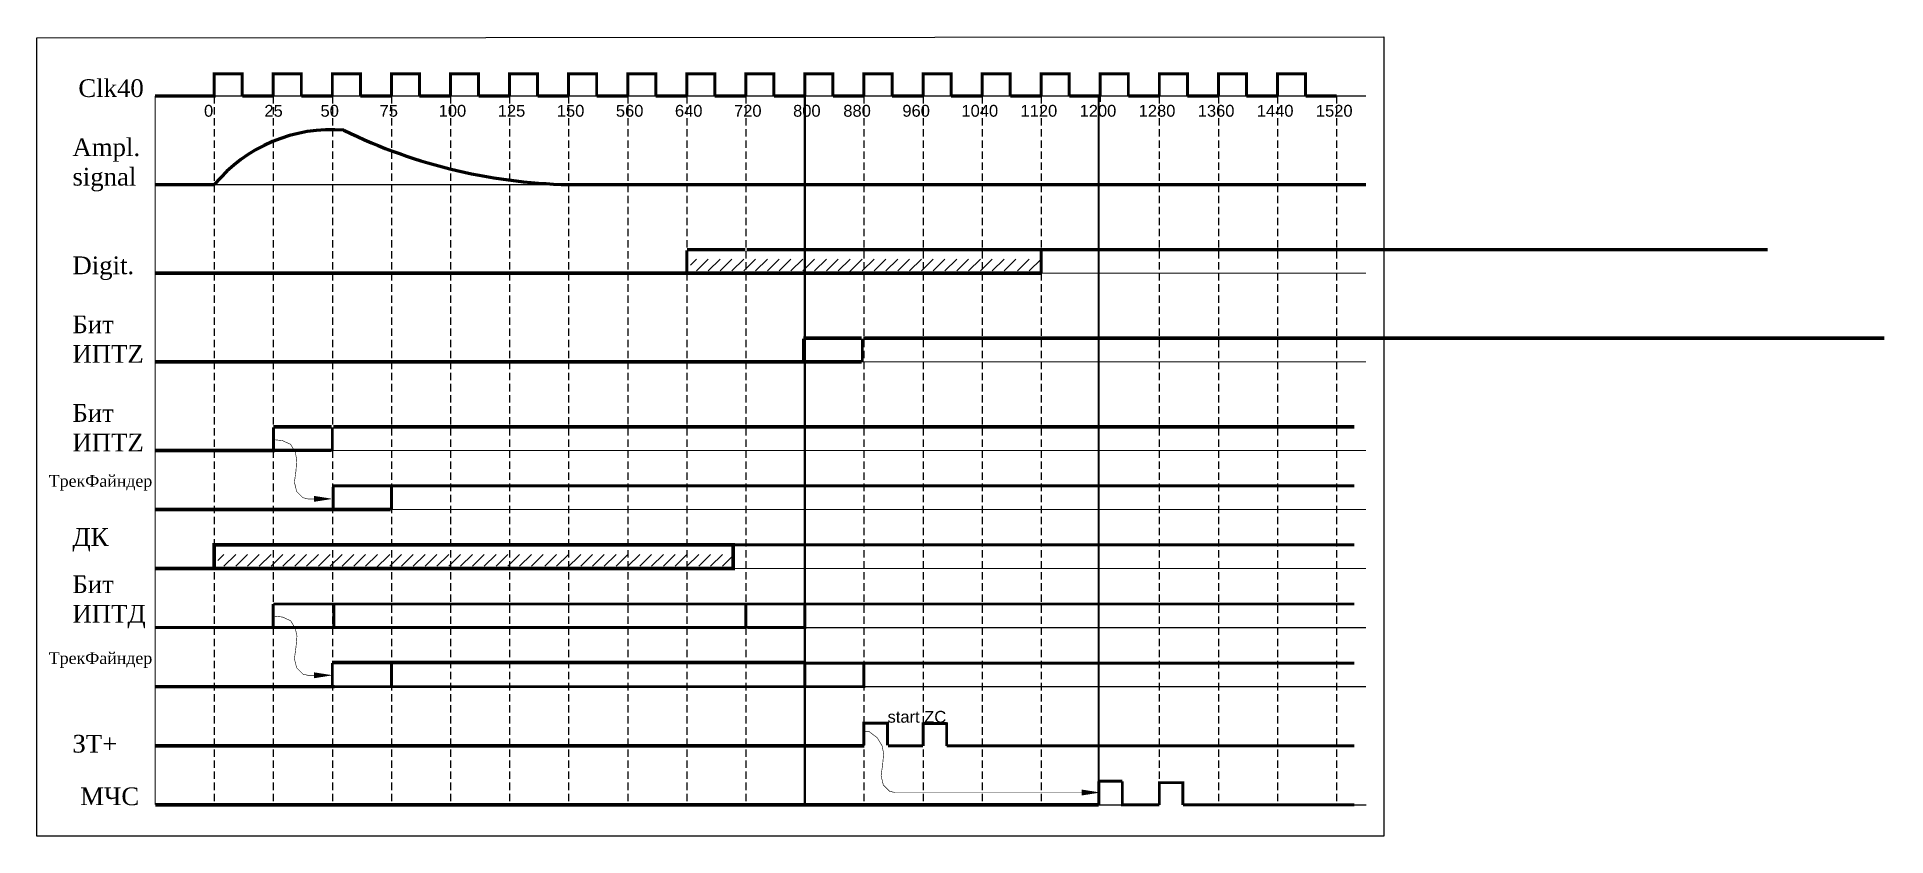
# Model space of a CAD drawing. Extents: x -10 to 303, y 30 to 165.
import ezdxf

# ---------------------------------------------------------------- set-up
doc = ezdxf.new("R2010")
doc.units = 0
doc.header["$LTSCALE"] = 5
doc.header["$MEASUREMENT"] = 0
doc.linetypes.add('HIDDEN', pattern=[0.375, 0.25, -0.125])
doc.layers.get('0').update_dxf_attribs({"linetype": 'CONTINUOUS'})
doc.layers.add('1', color=5, linetype='HIDDEN')
doc.layers.add('2', color=1, linetype='CONTINUOUS')

msp = doc.modelspace()

# ---------------------------------------------------------------- linework, layer by layer
for p, q in [((-10, 164.84), (218, 165)), ((-10, 29.71), (-10, 164.84)), ((218, 165), (218, 29.71)), ((40, 155), (40, 154)), ((40, 155), (40, 154)), ((50, 155), (50, 154)), ((60, 155), (60, 154)), ((70, 155), (70, 154)), ((80, 155), (80, 154)), ((90, 155), (90, 154)), ((100, 155), (100, 154)), ((110, 155), (110, 154)), ((120, 155), (120, 154)), ((120, 155), (120, 154)), ((120, 155), (120, 154)), ((130, 155), (130, 154)), ((130, 155), (130, 154)), ((140, 155), (140, 154)), ((140, 155), (140, 154)), ((150, 155), (150, 154)), ((150, 155), (150, 154)), ((160, 155), (160, 154)), ((160, 155), (160, 154)), ((170, 155), (170, 154)), ((180, 155), (180, 154)), ((100.64, 126.39), (101.64, 127.39)), ((103.64, 127.39), (101.64, 125.39)), ((103.64, 125.39), (105.64, 127.39)), ((107.64, 127.39), (105.64, 125.39)), ((107.64, 125.39), (109.64, 127.39)), ((111.64, 127.39), (109.64, 125.39)), ((111.64, 125.39), (113.64, 127.39)), ((115.64, 127.39), (113.64, 125.39)), ((115.64, 125.39), (117.64, 127.39)), ((117.64, 125.39), (119.64, 127.39)), ((121.64, 127.39), (119.64, 125.39)), ((121.64, 125.39), (123.64, 127.39)), ((125.64, 127.39), (123.64, 125.39)), ((125.64, 125.39), (127.64, 127.39)), ((127.27, 124.93), (129.71, 127.39)), ((131.71, 127.39), (129.71, 125.39)), ((131.71, 125.39), (133.71, 127.39)), ((135.71, 127.39), (133.71, 125.39)), ((135.71, 125.39), (137.71, 127.39)), ((139.71, 127.39), (137.71, 125.39)), ((139.71, 125.39), (141.71, 127.39)), ((143.71, 127.39), (141.71, 125.39)), ((143.71, 125.39), (145.71, 127.39)), ((145.71, 125.39), (147.71, 127.39)), ((149.71, 127.39), (147.71, 125.39)), ((149.71, 125.39), (151.71, 127.39)), ((153.71, 127.39), (151.71, 125.39)), ((153.71, 125.39), (155.71, 127.39)), ((157.97, 127.39), (155.97, 125.39)), ((157.97, 125.39), (159.97, 127.39)), ((20.64, 76.39), (21.64, 77.39)), ((23.64, 77.39), (21.64, 75.39)), ((23.64, 75.39), (25.64, 77.39)), ((27.64, 77.39), (25.64, 75.39)), ((27.64, 75.39), (29.64, 77.39)), ((31.64, 77.39), (29.64, 75.39)), ((31.64, 75.39), (33.64, 77.39)), ((35.64, 77.39), (33.64, 75.39)), ((35.64, 75.39), (37.64, 77.39)), ((37.64, 75.39), (39.64, 77.39)), ((41.64, 77.39), (39.64, 75.39)), ((41.64, 75.39), (43.64, 77.39)), ((45.64, 77.39), (43.64, 75.39)), ((45.64, 75.39), (47.64, 77.39)), ((47.27, 74.93), (49.71, 77.39)), ((51.71, 77.39), (49.71, 75.39)), ((51.71, 75.39), (53.71, 77.39)), ((55.71, 77.39), (53.71, 75.39)), ((55.71, 75.39), (57.71, 77.39)), ((59.71, 77.39), (57.71, 75.39)), ((59.71, 75.39), (61.71, 77.39)), ((63.71, 77.39), (61.71, 75.39)), ((63.71, 75.39), (65.71, 77.39)), ((65.71, 75.39), (67.71, 77.39)), ((69.71, 77.39), (67.71, 75.39)), ((69.71, 75.39), (71.71, 77.39)), ((73.71, 77.39), (71.71, 75.39)), ((73.71, 75.39), (75.71, 77.39)), ((77.97, 77.39), (75.97, 75.39)), ((77.97, 75.39), (79.97, 77.39)), ((79.59, 74.93), (82.04, 77.39)), ((84.04, 77.39), (82.04, 75.39)), ((84.04, 75.39), (86.04, 77.39)), ((88.04, 77.39), (86.04, 75.39)), ((88.04, 75.39), (90.04, 77.39)), ((92.04, 77.39), (90.04, 75.39)), ((92.04, 75.39), (94.04, 77.39)), ((96.04, 77.39), (94.04, 75.39)), ((96.04, 75.39), (98.04, 77.39)), ((98.04, 75.39), (100.04, 77.39)), ((102.04, 77.39), (100.04, 75.39)), ((102.04, 75.39), (104.04, 77.39)), ((106.04, 77.39), (104.04, 75.39)), ((106.04, 75.39), (108.04, 77.39)), ((218, 29.71), (-10, 29.71))]:
    msp.add_line(p, q)
for points, const_width in [([(10, 155), (215, 155)], 0.2), ([(10, 35), (10, 155)], 0.2), ([(10, 140), (215, 140)], 0.2), ([(10, 125), (215, 125)], 0.2), ([(10, 110), (215, 110)], 0.2), ([(10, 95), (215, 95)], 0.2), ([(30.02, 96.83), (31.55, 96.66), (32.94, 96.03), (33.74, 94.7), (33.96, 93.41), (33.85, 91.59), (33.58, 89.61), (33.96, 88.06), (35.03, 86.99), (35.94, 86.77), (37.01, 86.77)], 0.1), ([(20, 85), (215, 85)], 0.2), ([(10, 75), (215, 75)], 0.2), ([(30.02, 66.96), (31.55, 66.79), (32.94, 66.17), (33.74, 64.83), (34.01, 63.55), (33.85, 61.73), (33.58, 59.74), (33.96, 58.19), (35.03, 57.12), (35.94, 56.91), (37.01, 56.91)], 0.1), ([(20, 65), (215, 65)], 0.2), ([(20, 55), (215, 55)], 0.2), ([(130, 47.4), (130.87, 47.4), (132.26, 46.34), (133.06, 45), (133.33, 43.72), (133.17, 41.9), (132.9, 39.92), (133.27, 38.36), (134.34, 37.29), (135.26, 37.08), (166.86, 37.08)], 0.1), ([(10.02, 34.98), (180, 34.98)], 0.2), ([(184, 34.98), (215.02, 34.98)], 0.2)]:
    msp.add_lwpolyline(points, dxfattribs=dict(const_width=const_width))
for points in [[(36.89, 86.8, 1, 0.1, 0), (39.75, 86.8, 0.1, 0.1, 0)], [(36.89, 56.93, 1, 0.1, 0), (39.75, 56.93, 0.1, 0.1, 0)], [(166.86, 37.08, 1, 0.1, 0), (169.72, 37.08, 0.1, 0.1, 0)]]:
    msp.add_lwpolyline(points, format="xyseb")
at = {"layer": '1'}
for p, q in [((20, 155), (20, 34.98)), ((30, 155), (30, 34.98)), ((40, 155), (40, 34.98)), ((50, 155), (50, 34.98)), ((60, 155), (60, 34.98)), ((70, 155), (70, 34.98)), ((80, 155), (80, 34.98)), ((90, 155), (90, 34.98)), ((100, 155), (100, 34.98)), ((110, 155), (110, 34.98)), ((130, 155), (130, 34.98)), ((140, 155), (140, 34.98)), ((150, 155), (150, 34.98)), ((160, 155), (160, 34.98)), ((180, 155), (180, 34.98)), ((190, 155), (190, 34.98)), ((200, 155), (200, 34.98)), ((210, 155), (210, 34.98))]:
    msp.add_line(p, q, dxfattribs=at)
for points, const_width in [([(120, 155), (120, 34.98)], 0.4), ([(169.73, 155), (169.73, 34.98)], 0.3)]:
    msp.add_lwpolyline(points, dxfattribs=dict(at, const_width=const_width))
at = {"layer": '2', "linetype": 'Continuous', "const_width": 0.5}
for points in [[(20, 159), (20, 155)], [(20, 158.77), (24.75, 158.77)], [(24.75, 159), (24.75, 155)], [(30, 159), (30, 155)], [(30, 158.77), (34.75, 158.77)], [(34.75, 159), (34.75, 155)], [(40, 159), (40, 155)], [(40, 158.77), (44.75, 158.77)], [(44.75, 159), (44.75, 155)], [(50, 159), (50, 155)], [(50, 158.77), (54.75, 158.77)], [(54.75, 159), (54.75, 155)], [(60, 159), (60, 155)], [(60, 158.77), (64.75, 158.77)], [(64.75, 159), (64.75, 155)], [(70, 159), (70, 155)], [(70, 158.77), (74.75, 158.77)], [(74.75, 159), (74.75, 155)], [(80, 159), (80, 155)], [(80, 158.77), (84.75, 158.77)], [(84.75, 159), (84.75, 155)], [(90, 159), (90, 155)], [(90, 158.77), (94.75, 158.77)], [(94.75, 159), (94.75, 155)], [(100, 159), (100, 155)], [(100, 158.77), (104.75, 158.77)], [(104.75, 159), (104.75, 155)], [(110, 159), (110, 155)], [(110, 158.77), (114.75, 158.77)], [(114.75, 159), (114.75, 155)], [(120, 159), (120, 155)], [(120, 158.77), (124.75, 158.77)], [(124.75, 159), (124.75, 155)], [(130, 159), (130, 155)], [(130, 158.77), (134.75, 158.77)], [(134.75, 159), (134.75, 155)], [(140, 159), (140, 155)], [(140, 158.77), (144.75, 158.77)], [(144.75, 159), (144.75, 155)], [(150, 159), (150, 155)], [(150, 158.77), (154.75, 158.77)], [(154.75, 159), (154.75, 155)], [(160, 159), (160, 155)], [(160, 158.77), (164.75, 158.77)], [(164.75, 159), (164.75, 155)], [(170, 159), (170, 155)], [(170, 158.77), (174.75, 158.77)], [(174.75, 159), (174.75, 155)], [(180, 159), (180, 155)], [(180, 158.77), (184.75, 158.77)], [(184.75, 159), (184.75, 155)], [(190, 159), (190, 155)], [(190, 158.77), (194.75, 158.77)], [(194.75, 159), (194.75, 155)], [(200, 159), (200, 155)], [(200, 158.77), (204.75, 158.77)], [(204.75, 159), (204.75, 155)], [(129.99, 49.07), (129.99, 45.07)], [(129.99, 48.83), (133.99, 48.83)], [(133.99, 49.07), (133.99, 45.07)]]:
    msp.add_lwpolyline(points, dxfattribs=at)
at = {"layer": '2'}
for points, const_width in [([(10, 155), (20.25, 155)], 0.6), ([(24.75, 155), (30, 155)], 0.6), ([(34.75, 155), (40, 155)], 0.6), ([(44.75, 155), (50, 155)], 0.6), ([(54.75, 155), (60, 155)], 0.6), ([(64.75, 155), (70, 155)], 0.6), ([(74.75, 155), (80, 155)], 0.6), ([(84.75, 155), (90, 155)], 0.6), ([(94.75, 155), (100, 155)], 0.6), ([(104.75, 155), (110, 155)], 0.6), ([(114.75, 155), (120, 155)], 0.6), ([(124.75, 155), (130, 155)], 0.6), ([(134.75, 155), (140, 155)], 0.6), ([(144.75, 155), (150, 155)], 0.6), ([(154.75, 155), (160, 155)], 0.6), ([(164.75, 155), (170, 155)], 0.6), ([(174.75, 155), (180, 155)], 0.6), ([(184.75, 155), (190, 155)], 0.6), ([(194.75, 155), (200, 155)], 0.6), ([(204.75, 155), (210, 155)], 0.6), ([(10, 140), (20, 140)], 0.6), ([(81.28, 140), (215, 140)], 0.6), ([(100.02, 128.99), (109.9, 128.99)], 0.6), ([(100.02, 125), (100.02, 128.9)], 0.5), ([(110.16, 128.99), (283, 128.99)], 0.6), ([(160, 124.99), (160, 128.89)], 0.5), ([(10, 125), (100, 125)], 0.6), ([(100, 125), (160, 125)], 0.6), ([(119.74, 114), (129.62, 114)], 0.6), ([(119.74, 110.01), (119.74, 113.91)], 0.5), ([(129.72, 110), (129.72, 113.9)], 0.5), ([(129.88, 114), (302.72, 114)], 0.6), ([(10, 110), (119.74, 110)], 0.6), ([(119.72, 110.01), (129.6, 110.01)], 0.6), ([(30.02, 99), (39.9, 99)], 0.6), ([(30.02, 95.01), (30.02, 98.91)], 0.5), ([(40, 95), (40, 98.9)], 0.5), ([(40.16, 99), (213, 99)], 0.6), ([(10, 95), (30.28, 95)], 0.6), ([(30, 95.01), (39.88, 95.01)], 0.6), ([(40, 89), (213, 89)], 0.5), ([(40.16, 84.88), (40.16, 88.78)], 0.5), ([(50, 84.99), (50, 88.89)], 0.5), ([(10, 85), (40, 85)], 0.6), ([(40, 85), (49.88, 85)], 0.6), ([(107.85, 79), (20, 79), (20, 75.01), (107.85, 75), (107.85, 79)], 0.6), ([(108, 79), (213, 79)], 0.5), ([(10, 75), (76, 75)], 0.6), ([(30, 69), (30, 64.74)], 0.5), ([(110, 69), (30, 69)], 0.5), ([(40.25, 69), (40.25, 65)], 0.5), ([(110, 69), (110, 65)], 0.5), ([(110, 69), (213, 69)], 0.5), ([(120, 69), (119.99, 65), (110.25, 65)], 0.5), ([(30, 65), (10, 65)], 0.5), ([(30, 65), (110, 65)], 0.5), ([(40, 59.1), (120, 59.1)], 0.6), ([(40, 59), (40, 55)], 0.5), ([(120, 59), (120, 55), (40, 55)], 0.5), ([(50, 59), (50, 55)], 0.5), ([(120, 59), (213, 59)], 0.5), ([(130, 59), (130, 55), (120, 55)], 0.5), ([(10, 55), (40.42, 55)], 0.6), ([(130.05, 45), (10, 45)], 0.6), ([(134.09, 44.98), (140, 44.98)], 0.5), ([(144, 44.98), (213, 44.98)], 0.5), ([(169.74, 38.98), (169.74, 34.98)], 0.5), ([(169.72, 34.98), (10.02, 34.98)], 0.6)]:
    msp.add_lwpolyline(points, dxfattribs=dict(at, const_width=const_width))
at = {"layer": '2', "linetype": 'HIDDEN', "const_width": 0.5}
for points in [[(140, 48.98), (140, 44.98)], [(140, 48.75), (144, 48.75)], [(144, 48.98), (144, 44.98)], [(180, 38.98), (180, 34.98)], [(180, 38.75), (184, 38.75)], [(184, 38.98), (184, 34.98)]]:
    msp.add_lwpolyline(points, dxfattribs=at)
at = {"layer": '2', "linetype": 'ByBlock', "const_width": 0.5}
for points in [[(169.74, 38.98), (173.74, 38.98)], [(173.74, 38.98), (173.74, 34.98), (180, 34.98)], [(184, 34.98), (213.02, 34.98)]]:
    msp.add_lwpolyline(points, dxfattribs=at)
at = {"layer": '2', "lineweight": 80}
for centre, radius, start, end in [((39.88, 123.39), 25.91, 85.3775, 140.1163), ((81.75, 230.53), 90.53, 243.9287, 269.7026)]:
    msp.add_arc(centre, radius, start, end, dxfattribs=at)

# ---------------------------------------------------------------- texts
at = {"attachment_point": 1}
for s, insert, char_height, width in [('{\\fTimes New Roman|b0|i0|c0|p18;Clk40}', (-3, 157.84), 3, 13), ('{\\fArial|b0|i0|c204|p34;0}', (18.28, 153.5), 2, 3), ('{\\fArial|b0|i0|c0|p34;25}', (28.5, 153.5), 2, 5.5), ('{\\fArial|b0|i0|c0|p34;50}', (38, 153.5), 2, 6), ('{\\fArial|b0|i0|c0|p34;75}', (48, 153.5), 2, 6), ('{\\fArial|b0|i0|c0|p34;10\\fArial|b0|i0|c204|p34;0}', (58, 153.5), 2, 6), ('{\\fArial|b0|i0|c0|p34;125}', (68, 153.5), 2, 6), ('{\\fArial|b0|i0|c0|p34;150}', (78, 153.5), 2, 6), ('\\fArial|b0|i0|c204|p34;560', (88, 153.5), 2, 6), ('\\fArial|b0|i0|c204|p34;640', (98, 153.5), 2, 6), ('\\fArial|b0|i0|c204|p34;720', (108, 153.5), 2, 6), ('\\fArial Cyr|b0|i0|c204|p34;800', (118, 153.5), 2, 6), ('\\fArial|b0|i0|c204|p34;880', (126.5, 153.5), 2, 8), ('\\fArial|b0|i0|c204|p34;960', (136.5, 153.5), 2, 8), ('\\fArial|b0|i0|c204|p34;1040', (146.5, 153.5), 2, 8), ('\\fArial|b0|i0|c204|p34;1120', (156.5, 153.5), 2, 8), ('\\fArial|b0|i0|c204|p34;1200', (166.5, 153.5), 2, 8), ('\\fArial|b0|i0|c204|p34;1280', (176.5, 153.5), 2, 8), ('\\fArial|b0|i0|c204|p34;1360', (186.5, 153.5), 2, 8), ('\\fArial|b0|i0|c204|p34;1440', (196.5, 153.5), 2, 8), ('\\fArial|b0|i0|c204|p34;1520', (206.5, 153.5), 2, 8), ('{\\fTimes New Roman|b0|i0|c0|p18;Ampl. \\Psignal}', (-4, 147.84), 3, 14), ('{\\fTimes New Roman|b0|i0|c0|p18;Digit.}', (-4, 127.84), 3, 14), ('\\fTimes New Roman|b0|i0|c204|p18;Бит ИПТ\\fTimes New Roman|b0|i0|c0|p18;Z', (-4, 117.84), 3, 14), ('\\fTimes New Roman|b0|i0|c204|p18;Бит ИПТ\\fTimes New Roman|b0|i0|c0|p18;Z', (-4, 102.84), 3, 14), ('\\fTimes New Roman|b0|i0|c204|p18;ТрекФайндер', (-8, 90.84), 2, 18), ('\\fTimes New Roman|b0|i0|c204|p18;ДК', (-4, 81.84), 3, 14), ('\\fTimes New Roman|b0|i0|c204|p18;Бит ИПТД', (-4, 73.84), 3, 14), ('\\fTimes New Roman|b0|i0|c204|p18;ТрекФайндер', (-8, 60.84), 2, 18), ('\\fArial|b0|i0|c0|p34;start ZC', (133.99, 50.9), 2, 10), ('{\\fTimes New Roman|b0|i0|c204|p18;ЗТ+\\fTimes New Roman|b0|i0|c0|p18; }', (-4, 46.84), 3, 14), ('{\\fTimes New Roman|b0|i0|c204|p18;МЧС}', (-2.69, 37.94), 3, 17)]:
    msp.add_mtext(s, dxfattribs=dict(at, insert=insert, char_height=char_height, width=width))

doc.saveas('drawing.dxf')
